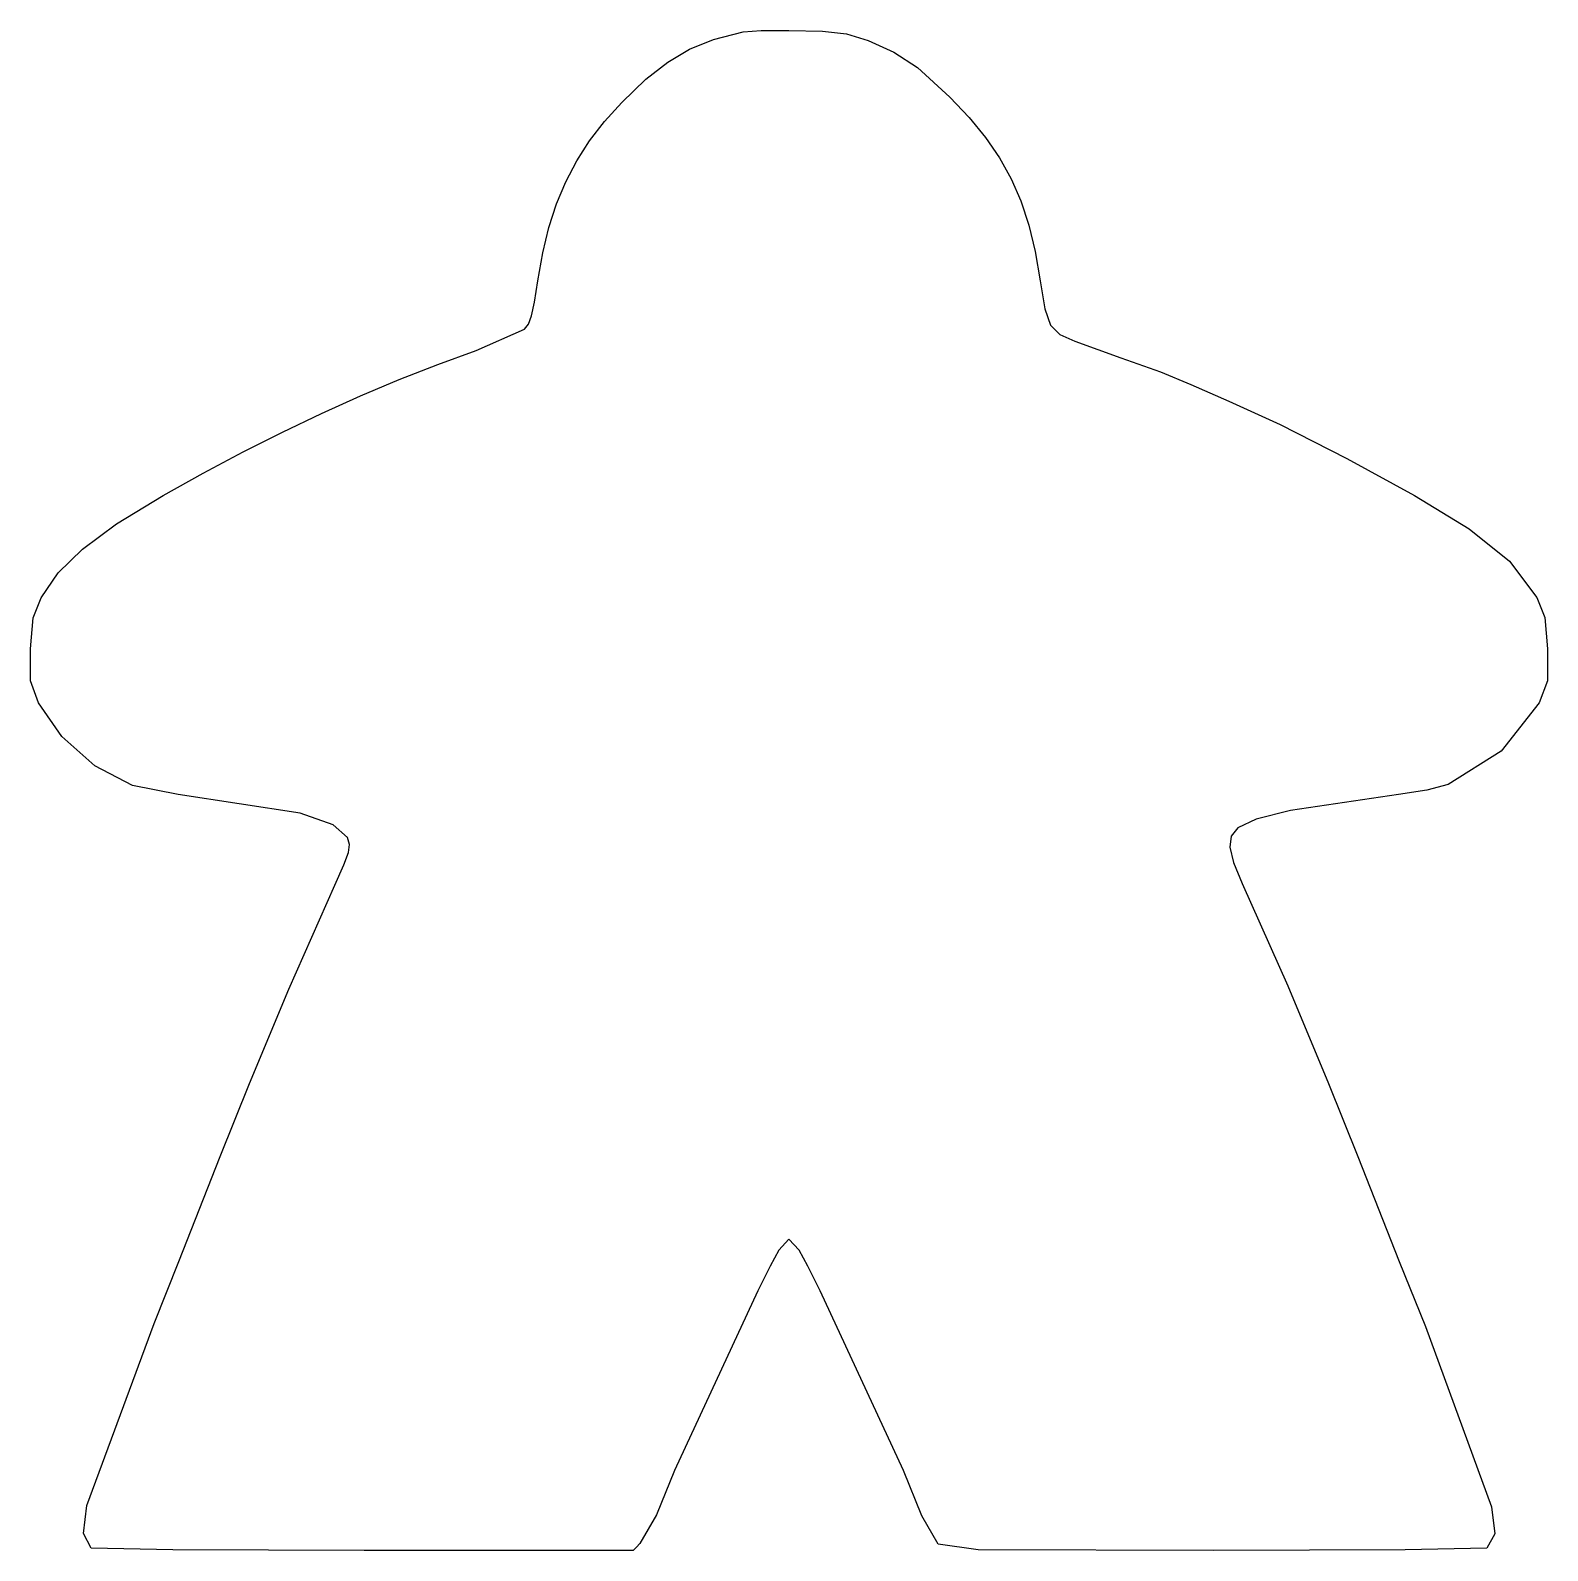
# Model space of a CAD drawing. Extents: x 0 to 169, y 0 to 169.
import ezdxf

# ---------------------------------------------------------------- set-up
doc = ezdxf.new("R2010")
doc.units = 0
doc.layers.get('0').update_dxf_attribs({"linetype": 'CONTINUOUS'})

msp = doc.modelspace()

# ---------------------------------------------------------------- linework, layer by layer
at = {"color": 7}
for p, q in [((79.296925, 168.785077), (81.304927, 168.910984)), ((81.304927, 168.910984), (84.3792, 168.936464)), ((84.3792, 168.936466), (88.087151, 168.863587)), ((88.087151, 168.863587), (90.761109, 168.540726)), ((73.324089, 166.842699), (75.994396, 167.935243)), ((75.994396, 167.935243), (79.296925, 168.785077)), ((90.761109, 168.540726), (93.154107, 167.811532)), ((93.154107, 167.811532), (96.019068, 166.519675)), ((70.908099, 165.427044), (73.324089, 166.842699)), ((96.019068, 166.519675), (98.664319, 164.80591)), ((68.492374, 163.513209), (70.908099, 165.427044)), ((98.664319, 164.80591), (102.228098, 161.52813)), ((65.822834, 160.926119), (68.492374, 163.513209)), ((63.907435, 158.807444), (65.822834, 160.926119)), ((102.228098, 161.52813), (104.373551, 159.274402)), ((62.241222, 156.661572), (63.907435, 158.807444)), ((104.373551, 159.274402), (106.207325, 157.052298)), ((106.207325, 157.052298), (107.757969, 154.803687)), ((60.806598, 154.451248), (62.241222, 156.661572)), ((59.586022, 152.139213), (60.806598, 154.451248)), ((107.757969, 154.803687), (109.054083, 152.470445)), ((58.561926, 149.688203), (59.586022, 152.139213)), ((109.054083, 152.470445), (110.124323, 149.994459)), ((57.716741, 147.060962), (58.561926, 149.688203)), ((110.124323, 149.994459), (110.99721, 147.317592)), ((57.032952, 144.220226), (57.716741, 147.060962)), ((110.99721, 147.317592), (111.701398, 144.381725)), ((56.492937, 141.128742), (57.032952, 144.220226)), ((111.701398, 144.381725), (112.26549, 141.128739)), ((56.118764, 138.76768), (56.492937, 141.128742)), ((112.26549, 141.128739), (112.798705, 138.021116)), ((55.791659, 137.242897), (56.118764, 138.76768)), ((55.445875, 136.314751), (55.791659, 137.242897)), ((112.798705, 138.021116), (113.436298, 136.188894)), ((49.630598, 133.383353), (55.015689, 135.743593)), ((55.015689, 135.743593), (55.445875, 136.314752)), ((113.436298, 136.188894), (114.454414, 135.153858)), ((114.454414, 135.153858), (116.1292, 134.437789)), ((45.376548, 131.840221), (49.630598, 133.383353)), ((116.1292, 134.437789), (121.244496, 132.596464)), ((41.100934, 130.164859), (45.376548, 131.840221)), ((121.244496, 132.596464), (125.6542, 131.022368)), ((36.801878, 128.3564), (41.100934, 130.164859)), ((125.6542, 131.022368), (129.005598, 129.60708)), ((32.477502, 126.413974), (36.801878, 128.3564)), ((129.005598, 129.60708), (133.208504, 127.782055)), ((133.208504, 127.782055), (138.93504, 125.188104)), ((28.125953, 124.336715), (32.477502, 126.413974)), ((138.93504, 125.188104), (146.327657, 121.413455)), ((23.745353, 122.123764), (28.125953, 124.336715)), ((19.333823, 119.774248), (23.745353, 122.123764)), ((146.327657, 121.413455), (153.839707, 117.278849)), ((14.889537, 117.287305), (19.333823, 119.774248)), ((9.704056, 114.129989), (14.889537, 117.287305)), ((153.839707, 117.278848), (159.924542, 113.605011)), ((5.902203, 111.342326), (9.704056, 114.129989)), ((159.924542, 113.605011), (164.396106, 109.992433)), ((3.199391, 108.686148), (5.902203, 111.342326)), ((164.396106, 109.992433), (167.435269, 105.951554)), ((1.311034, 105.923263), (3.199391, 108.686148)), ((0.43434, 103.723181), (1.311034, 105.923263)), ((167.435269, 105.951554), (168.322869, 103.729724)), ((0.132291, 100.265757), (0.43434, 103.723181)), ((168.322869, 103.729724), (168.626132, 100.265757)), ((0.147092, 96.703399), (0.132291, 100.265757)), ((168.626132, 100.265757), (168.611236, 96.702594)), ((1.04699, 94.259458), (0.147092, 96.703399)), ((168.611236, 96.702594), (167.706218, 94.259456)), ((3.626191, 90.532545), (1.04699, 94.259458)), ((167.706229, 94.259456), (163.471229, 88.906673)), ((7.272524, 87.285425), (3.626191, 90.532545)), ((163.471229, 88.906673), (157.581022, 85.182191)), ((11.46096, 85.090087), (7.272524, 87.285425)), ((16.535484, 84.090708), (11.46096, 85.090087)), ((155.202243, 84.578576), (152.072635, 84.09623)), ((157.581022, 85.182191), (155.202243, 84.578576)), ((30.107087, 82.006509), (16.535484, 84.090708)), ((152.072635, 84.09623), (140.067605, 82.328083)), ((33.758186, 80.735609), (30.107087, 82.006509)), ((136.256658, 81.361092), (134.206777, 80.40088)), ((140.067605, 82.328083), (136.256658, 81.361092)), ((35.353523, 79.303518), (33.758186, 80.735609)), ((133.492797, 79.465786), (133.328506, 78.238419)), ((134.206777, 80.40088), (133.492797, 79.465786)), ((35.554699, 78.530564), (35.353523, 79.303518)), ((35.453837, 77.643143), (35.554699, 78.530564)), ((133.328506, 78.238419), (133.727818, 76.545969)), ((33.949882, 74.039241), (34.951906, 76.269839)), ((34.951906, 76.269839), (35.453837, 77.643143)), ((133.727818, 76.545969), (134.704644, 74.215622)), ((28.82898, 62.458701), (33.949882, 74.039241)), ((134.704644, 74.215622), (139.76783, 62.83856)), ((24.47264, 51.990628), (28.82898, 62.458701)), ((139.76783, 62.83856), (144.285788, 51.990622)), ((21.213105, 43.876735), (24.47264, 51.990628)), ((144.285788, 51.990622), (147.540402, 43.876733)), ((16.612344, 32.235074), (21.213105, 43.876735)), ((147.540402, 43.876733), (152.157222, 32.235074)), ((84.3792, 34.704515), (83.259251, 33.483471)), ((85.499171, 33.483471), (84.3792, 34.704515)), ((13.876369, 25.355907), (16.612344, 32.235074)), ((83.259251, 33.483471), (82.287108, 31.718528)), ((86.471319, 31.718528), (85.499171, 33.483471)), ((152.157222, 32.235074), (155.0751, 25.003112)), ((82.287108, 31.718528), (80.911889, 28.971862)), ((87.846539, 28.971862), (86.471319, 31.718528)), ((80.911889, 28.971862), (71.673247, 9.011087)), ((97.085154, 9.011087), (87.846539, 28.971862)), ((6.411863, 5.125151), (13.876369, 25.355907)), ((155.0751, 25.003112), (162.388607, 4.987144)), ((71.673247, 9.011087), (69.654133, 4.086265)), ((99.134002, 3.994719), (97.085154, 9.011087)), ((6.020311, 2.014127), (6.411863, 5.125151)), ((69.654133, 4.086265), (67.82266, 0.926028)), ((100.943414, 0.854221), (99.134002, 3.994719)), ((162.388607, 4.987144), (162.74876, 2.010106)), ((6.878361, 0.409456), (6.020311, 2.014127)), ((162.74876, 2.010106), (161.880051, 0.409456)), ((15.952683, 0.219697), (6.878361, 0.409456)), ((6.878361, 0.409456), (6.878361, 0.409456)), ((6.878361, 0.409456), (6.878361, 0.409456)), ((37.181423, 0.137676), (15.952683, 0.219697)), ((52.123516, 0.134924), (37.181423, 0.13757)), ((67.065608, 0.132278), (52.123516, 0.134924)), ((67.444134, 0.529153), (67.065608, 0.132278)), ((67.82266, 0.926028), (67.444134, 0.529153)), ((105.400465, 0.225332), (100.943414, 0.854221)), ((131.563246, 0.137702), (105.400465, 0.225332)), ((152.801694, 0.21975), (131.563246, 0.137702)), ((161.880051, 0.409456), (152.801694, 0.21975))]:
    msp.add_line(p, q, dxfattribs=at)

doc.saveas('drawing.dxf')
